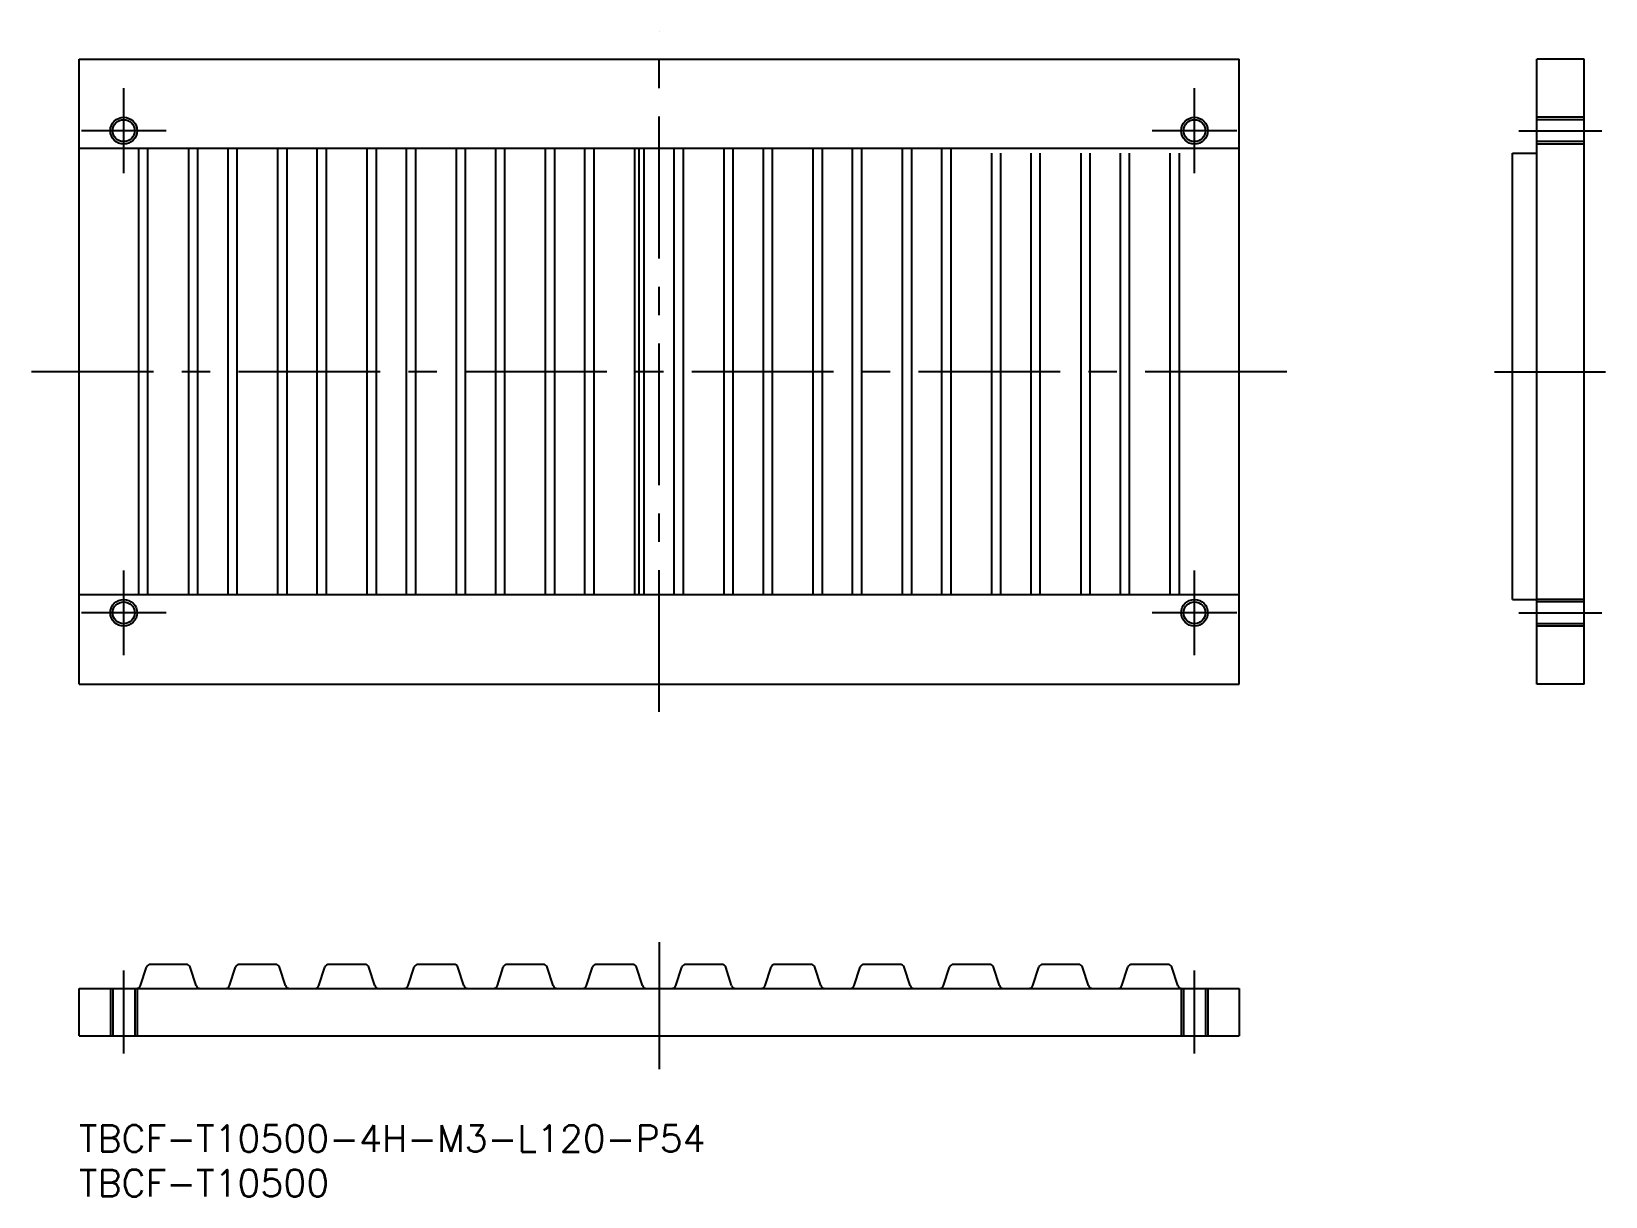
# Model space of a CAD drawing. Extents: x -5 to 171, y -8 to 122.
import ezdxf

# ---------------------------------------------------------------- set-up
doc = ezdxf.new("R2010")
doc.units = 0
doc.header["$LTSCALE"] = 0.5
doc.linetypes.add('CENTER', pattern=[50.8, 31.75, -6.35, 6.35, -6.35])
doc.linetypes.add('DASHED', pattern=[19.05, 12.7, -6.35])
for name, color, linetype in [('MSM_CENTER', 1, 'CENTER'), ('MSM_CONTINUOUS', 7, 'CONTINUOUS'), ('MSM_DASHED', 4, 'DASHED'), ('MSM_NARROW', 5, 'CONTINUOUS'), ('MSM_PART_NUMBER', 7, 'CONTINUOUS')]:
    doc.layers.add(name, color=color, linetype=linetype)
doc.styles.get("Standard").update_dxf_attribs({"font": 'txt.shx', "height": 3, "bigfont": 'bigfont.shx'})

# ---------------------------------------------------------------- blocks, each defined once
blk = doc.blocks.new('*U7')
at = {"layer": 'MSM_PART_NUMBER'}
blk.add_text('TBCF-T10500-4H-M3-L120-P54', height=3, dxfattribs=at).set_placement((0, -3))
blk = doc.blocks.new('*U8')
at = {"layer": 'MSM_PART_NUMBER'}
blk.add_text('TBCF-T10500', height=3, dxfattribs=at).set_placement((0, -8))

msp = doc.modelspace()

# ---------------------------------------------------------------- linework, layer by layer
at = {"layer": 'MSM_CENTER'}
for p, q in [((65, 46.28), (65, 122.49)), ((5, 106.63), (5, 116.13)), ((125, 106.63), (125, 116.13)), ((9.75, 111.38), (0.25, 111.38)), ((129.75, 111.38), (120.25, 111.38)), ((161.35, 111.38), (170.65, 111.38)), ((135.34, 84.38), (-5.34, 84.38)), ((158.63, 84.38), (171.06, 84.38)), ((5, 52.63), (5, 62.13)), ((125, 52.63), (125, 62.13)), ((9.75, 57.38), (0.25, 57.38)), ((129.75, 57.38), (120.25, 57.38)), ((161.35, 57.38), (170.65, 57.38)), ((65, 20.47), (65, 6.27)), ((5, 8), (5, 17.3)), ((125, 8), (125, 17.3))]:
    msp.add_line(p, q, dxfattribs=at)
at = {"layer": 'MSM_CONTINUOUS'}
for p, q in [((0, 49.38), (0, 119.38)), ((0, 119.38), (130, 119.38)), ((130, 49.38), (130, 119.38)), ((163.35, 49.38), (163.35, 119.38)), ((168.65, 119.38), (163.35, 119.38)), ((168.65, 49.38), (168.65, 119.38)), ((130, 109.38), (0, 109.38)), ((6.69, 59.38), (6.69, 109.38)), ((7.72, 59.38), (7.72, 109.38)), ((12.28, 59.38), (12.28, 109.38)), ((13.31, 59.38), (13.31, 109.38)), ((16.69, 59.38), (16.69, 109.38)), ((17.72, 59.38), (17.72, 109.38)), ((22.28, 59.38), (22.28, 109.38)), ((23.31, 59.38), (23.31, 109.38)), ((26.69, 59.38), (26.69, 109.38)), ((27.72, 59.38), (27.72, 109.38)), ((32.28, 59.38), (32.28, 109.38)), ((33.31, 59.38), (33.31, 109.38)), ((36.69, 59.38), (36.69, 109.38)), ((37.72, 59.38), (37.72, 109.38)), ((42.28, 59.38), (42.28, 109.38)), ((43.31, 59.38), (43.31, 109.38)), ((46.69, 59.38), (46.69, 109.38)), ((47.72, 59.38), (47.72, 109.38)), ((52.28, 59.38), (52.28, 109.38)), ((53.31, 59.38), (53.31, 109.38)), ((56.69, 59.38), (56.69, 109.38)), ((57.72, 59.38), (57.72, 109.38)), ((62.28, 59.38), (62.28, 109.38)), ((62.78, 59.38), (62.78, 109.38)), ((63.31, 59.38), (63.31, 109.38)), ((66.69, 59.38), (66.69, 109.38)), ((67.72, 59.38), (67.72, 109.38)), ((72.28, 59.38), (72.28, 109.38)), ((73.31, 59.38), (73.31, 109.38)), ((76.69, 59.38), (76.69, 109.38)), ((77.72, 59.38), (77.72, 109.38)), ((82.28, 59.38), (82.28, 109.38)), ((83.31, 59.38), (83.31, 109.38)), ((86.69, 59.38), (86.69, 109.38)), ((87.72, 59.38), (87.72, 109.38)), ((92.28, 59.38), (92.28, 109.38)), ((93.31, 59.38), (93.31, 109.38)), ((96.69, 59.38), (96.69, 109.38)), ((97.72, 59.38), (97.72, 109.38)), ((102.28, 59.38), (102.28, 108.88)), ((103.31, 59.38), (103.31, 108.88)), ((106.69, 59.38), (106.69, 108.88)), ((107.72, 59.38), (107.72, 108.88)), ((112.28, 59.38), (112.28, 108.88)), ((113.31, 59.38), (113.31, 108.88)), ((116.69, 59.38), (116.69, 108.88)), ((117.72, 59.38), (117.72, 108.88)), ((122.28, 59.38), (122.28, 108.88)), ((123.31, 59.38), (123.31, 108.88)), ((160.65, 58.88), (160.65, 108.88)), ((160.65, 108.88), (163.35, 108.88)), ((130, 59.38), (0, 59.38)), ((160.65, 58.88), (163.35, 58.88)), ((0, 49.38), (130, 49.38)), ((168.65, 49.38), (163.35, 49.38)), ((6.87, 15.63), (7.54, 17.67)), ((11.99, 18), (8.01, 18)), ((13.13, 15.63), (12.46, 17.67)), ((16.87, 15.63), (17.54, 17.67)), ((21.99, 18), (18.01, 18)), ((23.13, 15.63), (22.46, 17.67)), ((26.87, 15.63), (27.54, 17.67)), ((31.99, 18), (28.01, 18)), ((33.13, 15.63), (32.46, 17.67)), ((36.87, 15.63), (37.54, 17.67)), ((41.99, 18), (38.01, 18)), ((43.13, 15.63), (42.46, 17.67)), ((46.87, 15.63), (47.54, 17.67)), ((51.99, 18), (48.01, 18)), ((53.13, 15.63), (52.46, 17.67)), ((56.87, 15.63), (57.54, 17.67)), ((61.99, 18), (58.01, 18)), ((63.13, 15.63), (62.46, 17.67)), ((66.87, 15.63), (67.54, 17.67)), ((71.99, 18), (68.01, 18)), ((73.13, 15.63), (72.46, 17.67)), ((76.87, 15.63), (77.54, 17.67)), ((81.99, 18), (78.01, 18)), ((83.13, 15.63), (82.46, 17.67)), ((86.87, 15.63), (87.54, 17.67)), ((91.99, 18), (88.01, 18)), ((93.13, 15.63), (92.46, 17.67)), ((96.87, 15.63), (97.54, 17.67)), ((101.99, 18), (98.01, 18)), ((103.13, 15.63), (102.46, 17.67)), ((106.87, 15.63), (107.54, 17.67)), ((111.99, 18), (108.01, 18)), ((113.13, 15.63), (112.46, 17.67)), ((116.87, 15.63), (117.54, 17.67)), ((121.99, 18), (118.01, 18)), ((123.13, 15.63), (122.46, 17.67)), ((0, 10), (0, 15.3)), ((0, 15.3), (130, 15.3)), ((130, 15.3), (130, 10)), ((0, 10), (130, 10))]:
    msp.add_line(p, q, dxfattribs=at)
for centre in [(5, 111.38), (125, 111.38), (5, 57.38), (125, 57.38)]:
    msp.add_circle(centre, 1.23, dxfattribs=at)
for centre, start, end in [((8.01, 17.5), 90, 160), ((11.99, 17.5), 20, 90), ((18.01, 17.5), 90, 160), ((21.99, 17.5), 20, 90), ((28.01, 17.5), 90, 160), ((31.99, 17.5), 20, 90), ((38.01, 17.5), 90, 160), ((41.99, 17.5), 20, 90), ((48.01, 17.5), 90, 160), ((51.99, 17.5), 20, 90), ((58.01, 17.5), 90, 160), ((61.99, 17.5), 20, 90), ((68.01, 17.5), 90, 160), ((71.99, 17.5), 20, 90), ((78.01, 17.5), 90, 160), ((81.99, 17.5), 20, 90), ((88.01, 17.5), 90, 160), ((91.99, 17.5), 20, 90), ((98.01, 17.5), 90, 160), ((101.99, 17.5), 20, 90), ((108.01, 17.5), 90, 160), ((111.99, 17.5), 20, 90), ((118.01, 17.5), 90, 160), ((121.99, 17.5), 20, 90), ((6.4, 15.8), 270, 340), ((13.6, 15.8), 200, 270), ((16.4, 15.8), 270, 340), ((23.6, 15.8), 200, 270), ((26.4, 15.8), 270, 340), ((33.6, 15.8), 200, 270), ((36.4, 15.8), 270, 340), ((43.6, 15.8), 200, 270), ((46.4, 15.8), 270, 340), ((53.6, 15.8), 200, 270), ((56.4, 15.8), 270, 340), ((63.6, 15.8), 200, 270), ((66.4, 15.8), 270, 340), ((73.6, 15.8), 200, 270), ((76.4, 15.8), 270, 340), ((83.6, 15.8), 200, 270), ((86.4, 15.8), 270, 340), ((93.6, 15.8), 200, 270), ((96.4, 15.8), 270, 340), ((103.6, 15.8), 200, 270), ((106.4, 15.8), 270, 340), ((113.6, 15.8), 200, 270), ((116.4, 15.8), 270, 340), ((123.6, 15.8), 200, 270)]:
    msp.add_arc(centre, 0.5, start, end, dxfattribs=at)
at = {"layer": 'MSM_DASHED'}
for p, q in [((168.65, 112.88), (163.35, 112.88)), ((168.65, 112.61), (163.35, 112.61)), ((168.65, 110.15), (163.35, 110.15)), ((168.65, 109.88), (163.35, 109.88)), ((168.65, 58.88), (163.35, 58.88)), ((168.65, 58.61), (163.35, 58.61)), ((168.65, 56.15), (163.35, 56.15)), ((168.65, 55.88), (163.35, 55.88)), ((3.5, 15.3), (3.5, 10)), ((3.77, 15.3), (3.77, 10)), ((6.23, 15.3), (6.23, 10)), ((6.5, 15.3), (6.5, 10)), ((123.5, 15.3), (123.5, 10)), ((123.77, 15.3), (123.77, 10)), ((126.23, 15.3), (126.23, 10)), ((126.5, 15.3), (126.5, 10))]:
    msp.add_line(p, q, dxfattribs=at)
at = {"layer": 'MSM_NARROW'}
for centre in [(5, 111.38), (125, 111.38), (5, 57.38), (125, 57.38)]:
    msp.add_circle(centre, 1.5, dxfattribs=at)

# ---------------------------------------------------------------- block references
at = {"layer": 'MSM_CONTINUOUS'}
for name in ['*U7', '*U8']:
    msp.add_blockref(name, (0, 0), dxfattribs=at)

doc.saveas('drawing.dxf')
